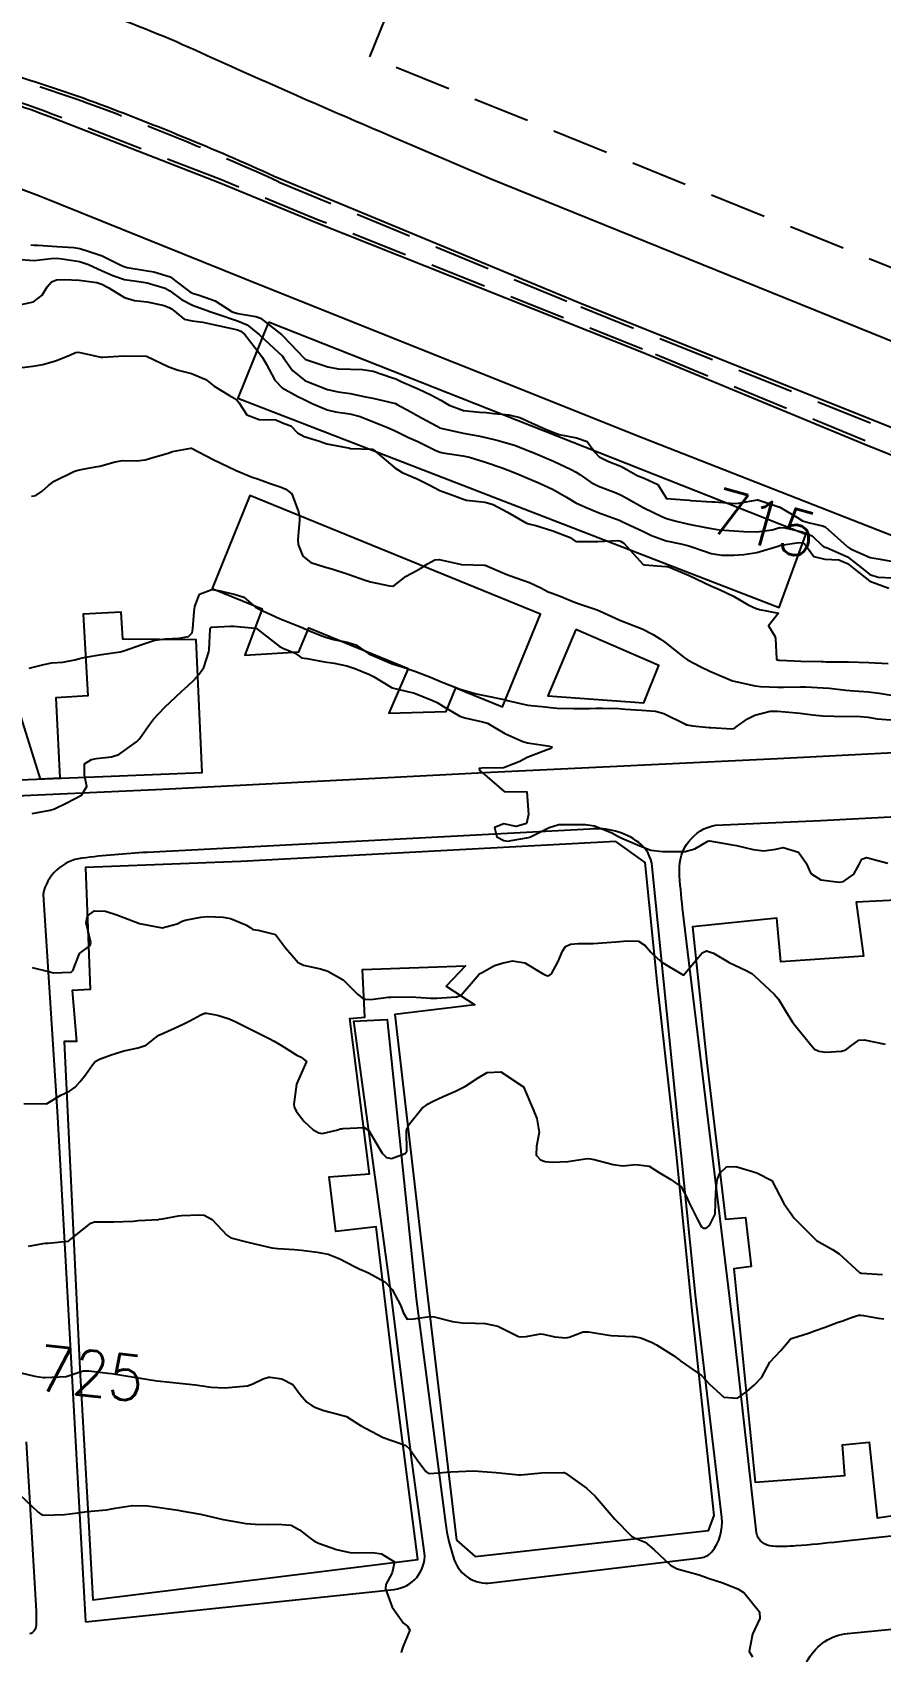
# Model space of a CAD drawing. Header units: metres. Extents: x 298520 to 308411, y 7433745 to 7450750.
# Drawn here: x 306328.1 to 306402.9, y 7435530.4 to 7435673.1 of the extents above; entities that cross this region are included whole.
import ezdxf
from ezdxf.enums import TextEntityAlignment as Align

# ---------------------------------------------------------------- set-up
doc = ezdxf.new("R2010")
doc.units = ezdxf.units.M
doc.header["$LTSCALE"] = 10
doc.linetypes.add('DASHED', pattern=[0.75, 0.5, -0.25])
for name, color, linetype in [('Canteiro', 45, 'DASHED'), ('Cotas', 45, 'Continuous'), ('Curvas de Nivel 1m', 11, 'Continuous'), ('Curvas de Nivel 5m', 15, 'Continuous'), ('Edificações', 30, 'Continuous'), ('Vias Primárias', 230, 'Continuous')]:
    doc.layers.add(name, color=color, linetype=linetype)
doc.styles.add('Style-STANDARD', font='STANDARD.shx')

msp = doc.modelspace()

# ---------------------------------------------------------------- linework, layer by layer
at = {"layer": 'Canteiro'}
msp.add_lwpolyline([(306369.06, 7435698.53), (306425.19, 7435676.14), (306413.5, 7435648.5), (306357.87, 7435671)], close=True, dxfattribs=at)
at = {"layer": 'Canteiro', "elevation": 711.52}
for points in [[(306325.17, 7435669.46, -0.017717), (306333.53, 7435666.7, -0.018337), (306349.83, 7435659.99), (306376.48, 7435648.95), (306412.77, 7435634.45), (306447.29, 7435620.83), (306485.4, 7435605.06), (306528.47, 7435587.67), (306575.98, 7435568.44), (306600.84, 7435558.54), (306613.39, 7435553.26), (306628.58, 7435546.58), (306648.01, 7435536.94), (306666.64, 7435526.44), (306684.99, 7435514.93), (306705.29, 7435502.49), (306726.77, 7435489.58), (306740.34, 7435480.31), (306747.23, 7435474.88), (306759.13, 7435465.07), (306768.72, 7435456.45), (306777.7, 7435447.9)], [(306491.72, 7435600.67), (306457.86, 7435614.4), (306436.27, 7435623.15), (306401.55, 7435637.15), (306381.93, 7435645.23), (306353.27, 7435656.64), (306344.71, 7435660.17), (306329.7, 7435666.01, 0.033975), (306322.98, 7435668.12, 0.014537)]]:
    msp.add_lwpolyline(points, format="xyb", dxfattribs=at)
at = {"layer": 'Curvas de Nivel 1m', "flags": 128}
for points, elevation in [([(306326.67, 7435653.15), (306328.29, 7435653.05), (306329.79, 7435653.22), (306330.29, 7435653.24), (306330.77, 7435653.2), (306332.29, 7435652.96), (306333.09, 7435652.68), (306334.27, 7435652.13), (306335.22, 7435651.71), (306336.26, 7435651.38), (306337.72, 7435651.17), (306338.26, 7435651.07), (306339.84, 7435650.6), (306340.25, 7435650.37), (306341.27, 7435649.61), (306342.24, 7435649.11), (306343.76, 7435648.55), (306344.23, 7435648.4), (306344.47, 7435648.31), (306346.22, 7435647.72), (306347.08, 7435647.38), (306348.15, 7435646.5), (306348.21, 7435646.43), (306349, 7435645.69), (306350.18, 7435644.6), (306350.28, 7435644.48), (306351.07, 7435643.36), (306352.16, 7435642.47), (306352.21, 7435642.45), (306354.15, 7435641.68), (306355.1, 7435641.47), (306356.15, 7435641.32), (306357.5, 7435641.04), (306358.14, 7435640.9), (306360.02, 7435640.47), (306360.13, 7435640.44), (306360.3, 7435640.36), (306361.5, 7435639.71), (306362.12, 7435639.36), (306364.07, 7435638.31), (306364.11, 7435638.29), (306364.14, 7435638.28), (306366.11, 7435637.83), (306367.43, 7435637.59), (306368.1, 7435637.45), (306369.18, 7435637.17), (306370.1, 7435636.93), (306370.63, 7435636.76), (306372.04, 7435636.21), (306372.09, 7435636.19), (306372.13, 7435636.17), (306374.08, 7435635.37), (306375.63, 7435634.62), (306376.07, 7435634.38), (306376.38, 7435634.17), (306377.39, 7435633.48), (306378.05, 7435633.15), (306379.6, 7435632.57), (306380.05, 7435632.37), (306380.49, 7435632.12), (306382.03, 7435631.25), (306383.63, 7435630.47), (306384.02, 7435630.32), (306384.89, 7435630.06), (306386.01, 7435629.81), (306387.5, 7435629.52), (306388.01, 7435629.42), (306388.7, 7435629.32), (306390.01, 7435629.22), (306390.85, 7435629.15), (306392, 7435629.12), (306393.36, 7435629.31), (306394.01, 7435629.5), (306394.46, 7435629.49), (306396, 7435629.12), (306396.86, 7435628.78), (306397.79, 7435627.9), (306397.89, 7435627.8), (306397.99, 7435627.78), (306398.14, 7435627.75), (306399.98, 7435626.92), (306401.33, 7435625.87), (306401.97, 7435625.37), (306402.68, 7435625.13), (306403.96, 7435625.07)], 716), ([(306326.48, 7435649.01), (306328.24, 7435649.41), (306328.98, 7435649.99), (306329.43, 7435650.73), (306329.81, 7435651.17), (306330.26, 7435651.35), (306330.92, 7435651.37), (306332.26, 7435651.3), (306333.82, 7435651.11), (306334.26, 7435650.96), (306334.8, 7435650.66), (306336.24, 7435649.78), (306337.12, 7435649.52), (306338.24, 7435649.4), (306339.76, 7435649.08), (306340.24, 7435648.87), (306340.41, 7435648.78), (306340.67, 7435648.59), (306341.52, 7435647.88), (306342.22, 7435647.72), (306343.17, 7435647.61), (306344.22, 7435647.38), (306345.7, 7435647.06), (306346.22, 7435646.93), (306346.5, 7435646.81), (306346.86, 7435646.52), (306348.19, 7435644.81), (306348.42, 7435644.5), (306348.75, 7435643.93), (306349.51, 7435642.49), (306350.15, 7435641.82), (306351.54, 7435641.06), (306352.14, 7435640.77), (306352.79, 7435640.44), (306354.13, 7435639.87), (306354.84, 7435639.71), (306356.12, 7435639.54), (306357.02, 7435639.3), (306358.12, 7435638.87), (306359.38, 7435638.37), (306360.11, 7435638.03), (306361.24, 7435637.48), (306362.1, 7435637.1), (306363.71, 7435636.31), (306364.09, 7435636.14), (306364.32, 7435636.08), (306366.09, 7435635.83), (306366.66, 7435635.71), (306368.08, 7435635.28), (306369.55, 7435634.76), (306370.07, 7435634.57), (306370.91, 7435634.23), (306371.72, 7435633.88), (306372.06, 7435633.73), (306372.85, 7435633.41), (306374.05, 7435632.85), (306375.21, 7435632.18), (306376.04, 7435631.7), (306376.88, 7435631.3), (306378.02, 7435630.84), (306379.95, 7435630.12), (306380.01, 7435630.1), (306380.05, 7435630.08), (306382, 7435629.15), (306382.72, 7435628.81), (306384, 7435628.34), (306385.29, 7435628.06), (306385.99, 7435627.9), (306387.38, 7435627.42), (306387.98, 7435627.22), (306388.92, 7435627.07), (306389.98, 7435627.07), (306390.84, 7435627.14), (306391.99, 7435627.32), (306393.95, 7435627.9), (306393.99, 7435627.92), (306394.02, 7435627.92), (306394.11, 7435627.95), (306395.73, 7435628.2), (306396, 7435628.17), (306396.17, 7435628.1), (306396.32, 7435627.93), (306397.02, 7435626.95), (306397.98, 7435626.73), (306399.21, 7435626.66), (306399.98, 7435626.35), (306400.58, 7435625.87), (306401.96, 7435624.77), (306403.62, 7435624.17)], 717), ([(306327.01, 7435643.59), (306328.17, 7435643.72), (306329.04, 7435643.87), (306330.18, 7435644.19), (306331.43, 7435644.7), (306331.94, 7435644.94), (306332.19, 7435644.96), (306333.51, 7435644.68), (306334.18, 7435644.53), (306334.33, 7435644.52), (306336.18, 7435644.65), (306338.18, 7435644.62), (306340.17, 7435643.66), (306340.97, 7435643.39), (306342.17, 7435643.09), (306343.43, 7435642.56), (306344.15, 7435641.98), (306345.52, 7435641.16), (306346.14, 7435640.8), (306346.33, 7435640.53), (306347.03, 7435639.43), (306348.12, 7435639.03), (306349.6, 7435639), (306350.12, 7435638.77), (306350.32, 7435638.68), (306350.92, 7435638.47), (306351.51, 7435637.87), (306352.1, 7435637.54), (306353.43, 7435637.11), (306354.1, 7435636.89), (306355.96, 7435636.54), (306356.09, 7435636.5), (306356.17, 7435636.49), (306358.09, 7435636.41), (306358.18, 7435636.38), (306360.07, 7435634.76), (306360.72, 7435634.35), (306361.69, 7435633.96), (306362.06, 7435633.8), (306363.1, 7435633.27), (306364.05, 7435632.78), (306365.33, 7435632.3), (306366.04, 7435632.03), (306366.41, 7435631.91), (306368.04, 7435631.76), (306368.74, 7435631.55), (306370.02, 7435630.87), (306371.12, 7435630.22), (306371.7, 7435629.91), (306372.01, 7435629.82), (306372.52, 7435629.69), (306374, 7435629.22), (306375.54, 7435628.63), (306375.99, 7435628.31), (306376.1, 7435628.28), (306377.99, 7435628.29), (306379.75, 7435628.37), (306379.99, 7435628.31), (306380.28, 7435628.12), (306381.97, 7435626.26), (306382.09, 7435626.21), (306383.97, 7435626.09), (306384.14, 7435626.07), (306385.96, 7435625.31), (306387.32, 7435624.67), (306387.95, 7435624.36), (306388.75, 7435624.01), (306389.94, 7435623.47), (306391.22, 7435622.7), (306391.93, 7435622.37), (306392.23, 7435622.28), (306393.92, 7435621.95), (306393.02, 7435620.85), (306393.57, 7435619.95), (306393.65, 7435619.72), (306393.73, 7435617.95), (306393.77, 7435617.85), (306393.87, 7435617.82), (306394.01, 7435617.81), (306395.87, 7435617.74), (306397.68, 7435617.71), (306397.87, 7435617.69), (306398.09, 7435617.68), (306399.87, 7435617.68), (306400.07, 7435617.68), (306401.87, 7435617.62), (306403.56, 7435617.53)], 718), ([(306328.04, 7435632.28), (306328.44, 7435632.34), (306329, 7435632.73), (306329.56, 7435633.22), (306330.05, 7435633.59), (306331.8, 7435634.44), (306332.06, 7435634.54), (306332.17, 7435634.58), (306332.73, 7435634.68), (306333.86, 7435634.88), (306334.07, 7435634.92), (306335.44, 7435635.29), (306336.07, 7435635.41), (306337.31, 7435635.4), (306338.08, 7435635.48), (306338.96, 7435635.73), (306340.09, 7435636.07), (306340.49, 7435636.2), (306342.09, 7435636.52), (306342.16, 7435636.5), (306344.08, 7435635.51), (306346.03, 7435634.57), (306346.06, 7435634.55), (306346.11, 7435634.53), (306347.5, 7435633.95), (306348.06, 7435633.76), (306349.18, 7435633.36), (306350.05, 7435633.06), (306350.48, 7435632.9), (306351, 7435632.47), (306351.59, 7435630.89), (306351.67, 7435630.46), (306351.68, 7435630.12), (306351.53, 7435628.46), (306351.56, 7435628.03), (306351.98, 7435626.99), (306352.68, 7435626.44), (306353.97, 7435626.03), (306354.53, 7435625.86), (306355.96, 7435625.4), (306357.47, 7435624.86), (306357.95, 7435624.72), (306359.61, 7435624.36), (306359.94, 7435624.34), (306360, 7435624.36), (306361.08, 7435625.22), (306361.96, 7435625.69), (306362.37, 7435625.92), (306362.97, 7435626.32), (306363.62, 7435626.67), (306363.98, 7435626.69), (306365.84, 7435626.29), (306365.97, 7435626.26), (306366, 7435626.26), (306367.97, 7435626.2), (306368.05, 7435626.18), (306369.96, 7435625.36), (306371.28, 7435624.89), (306371.95, 7435624.67), (306372.96, 7435624.2), (306373.59, 7435623.85), (306373.94, 7435623.72), (306374.66, 7435623.46), (306375.93, 7435622.94), (306376.5, 7435622.74), (306377.92, 7435622.26), (306378.19, 7435622.14), (306379.91, 7435621.34), (306381.12, 7435620.89), (306381.9, 7435620.59), (306382.85, 7435620.09), (306383.49, 7435619.67), (306383.89, 7435619.4), (306385.6, 7435618.05), (306385.87, 7435617.85), (306387.06, 7435617.23), (306387.86, 7435616.86), (306389.85, 7435616), (306391.85, 7435615.55), (306392.32, 7435615.5), (306393.85, 7435615.43), (306394.36, 7435615.43), (306395.85, 7435615.48), (306396.29, 7435615.48), (306397.85, 7435615.39), (306398.4, 7435615.34), (306399.84, 7435615.18), (306400.59, 7435615.12), (306401.84, 7435615.03), (306402.79, 7435614.9), (306403.84, 7435614.75)], 719), ([(306328.11, 7435604.32), (306329.7, 7435604.59), (306330.08, 7435604.71), (306331.16, 7435605.25), (306331.72, 7435605.53), (306332.47, 7435605.93), (306332.92, 7435606.68), (306332.74, 7435607.68), (306332.74, 7435608.68), (306333.35, 7435609.08), (306333.76, 7435609.17), (306335.12, 7435609.29), (306335.76, 7435609.52), (306337.3, 7435610.63), (306337.54, 7435610.86), (306337.78, 7435611.17), (306338.38, 7435612.03), (306338.82, 7435612.61), (306339.28, 7435613.13), (306339.81, 7435613.68), (306340.77, 7435614.59), (306341.31, 7435615.1), (306341.84, 7435615.56), (306342.35, 7435616.06), (306342.81, 7435616.56), (306343.24, 7435617.17), (306343.69, 7435618.55), (306343.71, 7435618.72), (306343.8, 7435620.55), (306343.82, 7435620.63), (306343.9, 7435620.73), (306345.6, 7435620.83), (306345.9, 7435620.81), (306347.76, 7435620.64), (306347.89, 7435620.6), (306348.05, 7435620.5), (306349.88, 7435619.07), (306350.26, 7435618.86), (306351.24, 7435618.46), (306351.61, 7435618.19), (306351.87, 7435618.02), (306352.33, 7435617.98), (306353.87, 7435617.68), (306354.74, 7435617.55), (306355.86, 7435617.31), (306356.55, 7435617.09), (306357.85, 7435616.57), (306358.2, 7435616.38), (306359.84, 7435615.38), (306361.09, 7435615.09), (306361.83, 7435614.91), (306363.34, 7435614.31), (306363.82, 7435614.08), (306364.37, 7435613.75), (306365.81, 7435612.89), (306366.25, 7435612.73), (306367.8, 7435612.4), (306368.24, 7435612.26), (306369.79, 7435611.36), (306371.37, 7435610.64), (306371.78, 7435610.53), (306373.74, 7435610.23), (306373.77, 7435610.22), (306373.91, 7435610.19), (306373.89, 7435610.07), (306373.77, 7435610), (306373.5, 7435609.92), (306371.76, 7435609.24), (306371.09, 7435608.9), (306369.75, 7435608.35), (306369.66, 7435608.33), (306367.75, 7435608.31), (306367.52, 7435608.26), (306367.57, 7435608.08), (306367.75, 7435607.94), (306369.73, 7435606.24), (306371.73, 7435606.22), (306371.87, 7435604.22), (306371.69, 7435603.42), (306370.77, 7435603.15), (306369.69, 7435603.41), (306368.87, 7435603.07), (306369.08, 7435602.25), (306369.68, 7435601.93), (306370.03, 7435601.88), (306371.68, 7435602.16), (306371.73, 7435602.17), (306371.97, 7435602.22), (306373.69, 7435603.08), (306374.55, 7435603.33), (306375.69, 7435603.35), (306376.88, 7435603.34), (306377.69, 7435603.22), (306379.2, 7435602.61), (306379.69, 7435602.33), (306380.1, 7435602.12), (306381.67, 7435601.45), (306382.66, 7435601.09), (306383.67, 7435600.96), (306384.76, 7435600.96), (306385.67, 7435600.95), (306386.53, 7435601.18), (306387.68, 7435601.86), (306387.81, 7435601.89), (306389.68, 7435601.59), (306390.19, 7435601.48), (306391.67, 7435601.14), (306392.62, 7435601.01), (306393.67, 7435601.16), (306394.32, 7435601.3), (306395.67, 7435600.9), (306396.34, 7435599.92), (306396.76, 7435599.03), (306397.64, 7435598.46), (306399.26, 7435598.26), (306399.64, 7435598.32), (306400.56, 7435598.96), (306401.04, 7435599.87), (306401.25, 7435600.27), (306401.66, 7435600.44), (306403.55, 7435599.94)], 721), ([(306328.12, 7435590.73), (306329.54, 7435590.37), (306329.98, 7435590.27), (306331.54, 7435590.32), (306331.74, 7435590.49), (306331.8, 7435590.69), (306332.28, 7435591.96), (306333.23, 7435592.67), (306333.29, 7435592.95), (306332.88, 7435594.68), (306332.99, 7435595.28), (306333.6, 7435595.72), (306334.57, 7435595.69), (306335.59, 7435595.39), (306337.58, 7435594.62), (306339.58, 7435594.23), (306340.9, 7435594.58), (306341.34, 7435594.82), (306341.59, 7435594.92), (306342.97, 7435595.18), (306343.59, 7435595.22), (306344.95, 7435595.17), (306345.59, 7435595.05), (306346.96, 7435594.51), (306347.34, 7435594.26), (306347.58, 7435594.09), (306348.04, 7435594.03), (306349.57, 7435593.63), (306350.45, 7435592.47), (306351.55, 7435591.19), (306352.03, 7435590.94), (306353.54, 7435590.63), (306354.19, 7435590.42), (306355.53, 7435589.65), (306356.79, 7435588.39), (306357.19, 7435588.07), (306357.51, 7435587.95), (306357.98, 7435587.91), (306359.51, 7435588.11), (306359.73, 7435588.13), (306361.51, 7435588.14), (306363.22, 7435588.03), (306363.51, 7435588.03), (306363.78, 7435588.04), (306365.51, 7435588.15), (306365.91, 7435588.28), (306367.53, 7435590.15), (306367.6, 7435590.2), (306367.72, 7435590.26), (306368.87, 7435590.92), (306369.55, 7435591.12), (306370.47, 7435591.31), (306371.55, 7435591.16), (306373.11, 7435590.2), (306373.39, 7435590.05), (306373.53, 7435590.01), (306373.68, 7435590.04), (306373.9, 7435590.19), (306374.48, 7435591.25), (306374.86, 7435592.18), (306375.14, 7435592.6), (306375.57, 7435592.78), (306376.25, 7435592.84), (306377.57, 7435592.86), (306378.77, 7435592.93), (306379.57, 7435593.01), (306380.58, 7435593.1), (306381.57, 7435593.05), (306382.16, 7435592.68), (306382.65, 7435592.08), (306383.55, 7435591.24), (306385.53, 7435590.05), (306386.45, 7435591.14), (306387.19, 7435592.03), (306387.56, 7435592.21), (306388.19, 7435592.01), (306389.55, 7435591.19), (306391.05, 7435590.47), (306391.54, 7435590.22), (306391.82, 7435589.98), (306392.7, 7435589.14), (306393.52, 7435588.4), (306393.92, 7435587.95), (306394.53, 7435586.91), (306395.13, 7435585.93), (306395.49, 7435585.48), (306396.75, 7435583.91), (306397.08, 7435583.53), (306397.46, 7435583.35), (306398.07, 7435583.28), (306399.46, 7435583.37), (306399.84, 7435583.49), (306400.34, 7435583.87), (306400.99, 7435584.34), (306401.47, 7435584.36), (306403.32, 7435583.97)], 722), ([(306327.39, 7435578.74), (306329.39, 7435578.72), (306330.63, 7435579.47), (306331.41, 7435579.85), (306331.91, 7435580.19), (306332.34, 7435580.68), (306332.82, 7435581.29), (306333.44, 7435582.16), (306333.66, 7435582.45), (306334.04, 7435582.66), (306335.07, 7435583.03), (306335.45, 7435583.15), (306336.2, 7435583.39), (306337.45, 7435583.66), (306338.17, 7435583.9), (306339.05, 7435584.6), (306339.29, 7435584.78), (306339.47, 7435584.86), (306340.66, 7435585.4), (306341.48, 7435585.78), (306342.01, 7435586.04), (306342.98, 7435586.56), (306343.33, 7435586.71), (306343.49, 7435586.72), (306344.45, 7435586.54), (306345.49, 7435586.21), (306346.06, 7435585.95), (306347.47, 7435585.24), (306349, 7435584.48), (306349.46, 7435584.24), (306350.08, 7435583.85), (306351.45, 7435583), (306351.82, 7435582.83), (306352.31, 7435582.45), (306351.42, 7435580.46), (306351.18, 7435578.68), (306351.21, 7435578.46), (306351.39, 7435578.07), (306352.08, 7435577.15), (306352.87, 7435576.44), (306353.37, 7435576.16), (306353.68, 7435576.12), (306354.95, 7435576.41), (306355.28, 7435576.51), (306355.37, 7435576.53), (306355.52, 7435576.55), (306357.38, 7435576.64), (306357.8, 7435576.38), (306358.4, 7435575.32), (306358.98, 7435574.36), (306359.34, 7435573.99), (306359.8, 7435573.9), (306361, 7435574.34), (306361.13, 7435574.56), (306361.11, 7435576.34), (306361.17, 7435576.55), (306361.38, 7435576.96), (306362.45, 7435578.32), (306363.01, 7435578.71), (306363.4, 7435578.92), (306364.34, 7435579.37), (306365.42, 7435579.85), (306365.72, 7435579.98), (306366.31, 7435580.28), (306367.43, 7435581), (306368.21, 7435581.47), (306369.44, 7435581.55), (306371.42, 7435580.22), (306372.29, 7435578.21), (306372.61, 7435577.43), (306372.81, 7435576.2), (306372.56, 7435575), (306372.54, 7435574.2), (306372.92, 7435573.78), (306373.34, 7435573.64), (306373.94, 7435573.58), (306375.34, 7435573.65), (306377.08, 7435573.89), (306377.34, 7435573.88), (306377.66, 7435573.82), (306379.34, 7435573.38), (306380.18, 7435573.27), (306381.34, 7435573.37), (306382.49, 7435573.24), (306383.33, 7435572.7), (306384.4, 7435572.06), (306385.32, 7435571.41), (306385.79, 7435570.52), (306385.99, 7435570.04), (306386.77, 7435568.54), (306387.04, 7435568.02), (306387.13, 7435567.88), (306387.27, 7435567.75), (306387.53, 7435567.76), (306387.82, 7435568.01), (306388.31, 7435568.99), (306388.35, 7435570.01), (306388.37, 7435570.95), (306388.51, 7435572.01), (306388.72, 7435572.61), (306389.33, 7435573.18), (306390.13, 7435573.2), (306391.33, 7435572.85), (306391.99, 7435572.63), (306393.32, 7435571.95), (306394.37, 7435569.94), (306395.28, 7435568.65), (306395.63, 7435568.28), (306396.01, 7435567.92), (306396.64, 7435567.28), (306397.26, 7435566.68), (306398.66, 7435565.89), (306399.25, 7435565.49), (306401.06, 7435563.86), (306401.22, 7435563.8), (306403.08, 7435563.69)], 723), ([(306327.79, 7435566.19), (306329.25, 7435566.43), (306329.51, 7435566.45), (306331.25, 7435566.61), (306331.32, 7435566.63), (306331.39, 7435566.7), (306333.27, 7435568.2), (306333.62, 7435568.32), (306335.27, 7435568.31), (306337.03, 7435568.38), (306337.27, 7435568.41), (306337.46, 7435568.43), (306339.27, 7435568.54), (306339.32, 7435568.55), (306339.59, 7435568.6), (306341.01, 7435568.85), (306341.28, 7435568.87), (306342.9, 7435568.94), (306343.28, 7435568.91), (306343.97, 7435568.54), (306345.26, 7435567.16), (306345.64, 7435566.91), (306347.25, 7435566.5), (306349.25, 7435566.02), (306349.76, 7435565.96), (306351.24, 7435565.88), (306351.87, 7435565.82), (306353.24, 7435565.66), (306354.2, 7435565.46), (306355.23, 7435565.05), (306356.53, 7435564.39), (306356.99, 7435564.15), (306357.22, 7435564.05), (306357.75, 7435563.84), (306359.21, 7435563.02), (306359.85, 7435562.35), (306360.62, 7435560.91), (306360.82, 7435560.34), (306361.17, 7435559.73), (306361.74, 7435559.76), (306363.18, 7435559.99), (306363.54, 7435559.94), (306365.17, 7435559.53), (306366.03, 7435559.42), (306367.17, 7435559.39), (306368.06, 7435559.36), (306369.17, 7435559.12), (306370.98, 7435558.22), (306371.15, 7435558.18), (306371.65, 7435558.21), (306372.91, 7435558.44), (306373.16, 7435558.41), (306374.2, 7435558.18), (306375.15, 7435558.1), (306375.44, 7435558.17), (306376.69, 7435558.62), (306377.16, 7435558.64), (306378.94, 7435558.34), (306379.16, 7435558.31), (306381.03, 7435558.22), (306381.15, 7435558.21), (306381.76, 7435558.09), (306382.76, 7435557.69), (306383.15, 7435557.47), (306384.64, 7435556.55), (306385.13, 7435556.2), (306385.21, 7435556.12), (306385.31, 7435556.05), (306387.11, 7435554.77), (306387.82, 7435554.01), (306389.09, 7435552.86), (306390.3, 7435552.78), (306391.1, 7435553.38), (306391.78, 7435553.97), (306392.44, 7435554.63), (306393.13, 7435555.95), (306394.1, 7435556.98), (306394.9, 7435557.93), (306395.06, 7435558.03), (306395.15, 7435558.06), (306396.56, 7435558.52), (306397.17, 7435558.73), (306398.02, 7435559.05), (306399.18, 7435559.47), (306399.48, 7435559.58), (306400.26, 7435559.87), (306400.96, 7435560.09), (306401.19, 7435560.1), (306401.39, 7435560.07), (306402.7, 7435559.84), (306403.18, 7435559.76)], 724), ([(306326.98, 7435544.32), (306328.65, 7435542.72), (306328.96, 7435542.51), (306329.2, 7435542.48), (306330.96, 7435542.53), (306332.13, 7435542.68), (306332.96, 7435542.8), (306334.67, 7435542.95), (306334.97, 7435543), (306335.42, 7435543.09), (306336.97, 7435543.32), (306338.29, 7435543.29), (306338.97, 7435543.19), (306340.58, 7435542.97), (306340.97, 7435542.91), (306341.25, 7435542.86), (306342.96, 7435542.55), (306344.96, 7435542.1), (306346.29, 7435541.84), (306346.96, 7435541.74), (306347.76, 7435541.68), (306348.95, 7435541.66), (306349.75, 7435541.68), (306350.95, 7435541.58), (306351.69, 7435541.19), (306352.61, 7435540.44), (306352.94, 7435540.21), (306353.35, 7435540.01), (306354.93, 7435539.44), (306356.13, 7435539.19), (306356.92, 7435539.15), (306358.1, 7435539.19), (306358.92, 7435539.06), (306360.05, 7435538.35), (306359.86, 7435537.39), (306359.29, 7435536.36), (306359.26, 7435535.99), (306359.84, 7435534.35), (306360.85, 7435532.95), (306361.19, 7435532.68), (306361.4, 7435532.33), (306360.83, 7435530.91), (306360.68, 7435530.49), (306360.64, 7435530.34)], 726)]:
    msp.add_lwpolyline(points, dxfattribs=dict(at, elevation=elevation))
at = {"layer": 'Curvas de Nivel 5m', "flags": 128}
for points, elevation in [([(306328, 7435654.44), (306328.3, 7435654.41), (306328.63, 7435654.41), (306330.3, 7435654.29), (306331.79, 7435654.19), (306332.3, 7435654.09), (306333.15, 7435653.83), (306334.29, 7435653.45), (306335.87, 7435652.65), (306336.28, 7435652.48), (306336.5, 7435652.43), (306338.28, 7435652.14), (306338.85, 7435652.04), (306340.27, 7435651.6), (306341.64, 7435650.58), (306341.98, 7435650.3), (306342.25, 7435650.16), (306342.82, 7435650), (306344.24, 7435649.5), (306345.75, 7435648.53), (306346.23, 7435648.37), (306347.84, 7435648.12), (306348.23, 7435647.97), (306350.13, 7435646.48), (306350.21, 7435646.4), (306352.08, 7435644.45), (306352.13, 7435644.4), (306352.18, 7435644.36), (306352.34, 7435644.29), (306354.18, 7435643.68), (306355.08, 7435643.51), (306356.17, 7435643.47), (306357.23, 7435643.45), (306358.17, 7435643.29), (306359.8, 7435642.73), (306360.17, 7435642.61), (306360.34, 7435642.53), (306360.7, 7435642.35), (306362.15, 7435641.72), (306363.26, 7435641.21), (306364.14, 7435640.74), (306364.86, 7435640.3), (306366.13, 7435639.82), (306367.54, 7435639.68), (306368.13, 7435639.64), (306368.82, 7435639.55), (306370.13, 7435639.45), (306371.09, 7435639.2), (306372.12, 7435638.74), (306373.3, 7435638.2), (306374.11, 7435637.88), (306374.57, 7435637.72), (306376.11, 7435637.43), (306377.05, 7435637.1), (306377.7, 7435636.15), (306378.09, 7435635.75), (306378.85, 7435635.37), (306380.07, 7435634.88), (306381.44, 7435634.11), (306382.06, 7435633.85), (306383.27, 7435633.29), (306384.04, 7435632.07), (306386.04, 7435631.91), (306386.19, 7435631.9), (306388.04, 7435631.79), (306388.28, 7435631.78), (306390.04, 7435631.64), (306390.39, 7435631.65), (306392.04, 7435631.94), (306392.08, 7435631.94), (306394.03, 7435631.31), (306395.52, 7435630.43), (306396.02, 7435630.1), (306396.64, 7435629.92), (306397.78, 7435629.67), (306398.01, 7435629.56), (306399.92, 7435627.88), (306399.99, 7435627.82), (306400.25, 7435627.62), (306401.98, 7435626.88), (306402.86, 7435626.72), (306403.98, 7435626.53)], 715), ([(306327.86, 7435617.11), (306329.13, 7435617.45), (306329.86, 7435617.58), (306330.81, 7435617.65), (306331.86, 7435617.86), (306332.52, 7435618.03), (306333.87, 7435618.26), (306334.23, 7435618.31), (306335.87, 7435618.57), (306336.19, 7435618.65), (306337.88, 7435619.23), (306338.93, 7435619.57), (306339.88, 7435619.71), (306341.06, 7435619.76), (306341.89, 7435619.91), (306342.21, 7435620.24), (306342.28, 7435620.57), (306342.4, 7435622.08), (306342.46, 7435622.56), (306342.86, 7435623.63), (306343.94, 7435624.04), (306344.53, 7435623.95), (306345.93, 7435623.65), (306346.78, 7435623.37), (306347.8, 7435622.5), (306347.92, 7435622.43), (306348.06, 7435622.36), (306349.91, 7435621.48), (306351.52, 7435620.84), (306351.9, 7435620.7), (306352.47, 7435620.44), (306353.89, 7435619.89), (306354.67, 7435619.64), (306355.88, 7435619.4), (306356.64, 7435619.16), (306357.79, 7435618.38), (306357.85, 7435618.35), (306357.87, 7435618.34), (306357.94, 7435618.31), (306359.86, 7435617.51), (306360.73, 7435617.22), (306361.86, 7435616.85), (306363.23, 7435616.32), (306363.85, 7435616.06), (306364.27, 7435615.88), (306365.84, 7435615.28), (306367.24, 7435614.86), (306367.83, 7435614.73), (306369.71, 7435614.36), (306369.82, 7435614.33), (306370.14, 7435614.24), (306371.82, 7435613.86), (306373.33, 7435613.71), (306373.82, 7435613.66), (306374.4, 7435613.6), (306375.82, 7435613.55), (306377.23, 7435613.56), (306377.82, 7435613.59), (306378.35, 7435613.6), (306379.82, 7435613.56), (306380.42, 7435613.51), (306381.82, 7435613.42), (306383.07, 7435613.33), (306383.81, 7435613.12), (306385.65, 7435612.2), (306385.8, 7435612.13), (306385.86, 7435612.11), (306386.31, 7435612.04), (306387.8, 7435611.89), (306387.94, 7435611.88), (306389.8, 7435611.76), (306389.99, 7435611.8), (306390.25, 7435612), (306391.16, 7435612.64), (306391.81, 7435612.97), (306393.18, 7435613.32), (306393.82, 7435613.34), (306394.49, 7435613.27), (306395.82, 7435613.15), (306396.9, 7435613), (306397.81, 7435612.93), (306398.82, 7435612.88), (306399.81, 7435612.87), (306400.78, 7435612.9), (306401.81, 7435612.79), (306402.6, 7435612.64), (306403.81, 7435612.55)], 720), ([(306327.11, 7435555), (306328.34, 7435554.73), (306329.1, 7435554.59), (306329.23, 7435554.59), (306331.1, 7435554.7), (306332.6, 7435555.19), (306333.11, 7435555.2), (306334.78, 7435554.98), (306335.11, 7435554.94), (306337.1, 7435554.62), (306339.1, 7435554.32), (306339.42, 7435554.28), (306341.1, 7435554.1), (306342.5, 7435553.96), (306343.1, 7435553.88), (306343.88, 7435553.75), (306345.09, 7435553.7), (306346.38, 7435553.8), (306347.1, 7435553.87), (306347.57, 7435554.03), (306348.47, 7435554.49), (306348.96, 7435554.63), (306349.1, 7435554.62), (306350.12, 7435554.47), (306351.1, 7435553.99), (306351.75, 7435553.11), (306352.33, 7435552.44), (306352.78, 7435552.13), (306353.08, 7435551.97), (306353.82, 7435551.68), (306355.07, 7435551.38), (306355.83, 7435551.16), (306357.06, 7435550.38), (306359.05, 7435549.31), (306360.58, 7435548.8), (306361.04, 7435548.62), (306361.37, 7435548.33), (306362.04, 7435547.34), (306362.82, 7435546.31), (306363.01, 7435546.16), (306363.18, 7435546.14), (306365.01, 7435546.29), (306367.01, 7435546.39), (306369.01, 7435546.24), (306371.01, 7435546.03), (306371.2, 7435546.03), (306373.01, 7435546.19), (306374.95, 7435546.23), (306375.01, 7435546.22), (306375.06, 7435546.21), (306375.14, 7435546.17), (306376.99, 7435544.85), (306377.73, 7435544.13), (306378.97, 7435542.71), (306379.49, 7435542.11), (306380.95, 7435540.63), (306381.28, 7435540.43), (306382.14, 7435540.08), (306382.93, 7435539.44), (306384.38, 7435538.06), (306384.91, 7435537.78), (306385.3, 7435537.66), (306386.9, 7435537.2), (306387.78, 7435536.9), (306388.9, 7435536.54), (306390.33, 7435535.99), (306390.89, 7435535.61), (306392.24, 7435533.96), (306392.27, 7435533.37), (306391.61, 7435531.97), (306391.31, 7435530.46), (306391.6, 7435529.97)], 725)]:
    msp.add_lwpolyline(points, dxfattribs=dict(at, elevation=elevation))
at = {"layer": 'Edificações'}
for points in [[(306348.95, 7435647.61), (306346.25, 7435640.9), (306393.95, 7435622.45), (306396.31, 7435628.91)], [(306376.04, 7435620.51), (306373.57, 7435614.67), (306382.04, 7435614.07), (306383.35, 7435617.34)], [(306365.51, 7435540.27), (306367.16, 7435538.82), (306387.73, 7435541.11), (306388.24, 7435542.45), (306386.32, 7435560.22), (306384.87, 7435574.56), (306383.23, 7435589.21), (306382.16, 7435599.99), (306379.56, 7435601.84), (306346.51, 7435600.07), (306332.81, 7435599.56), (306333.24, 7435588.79), (306331.63, 7435588.71), (306332.02, 7435584.21), (306330.92, 7435584.21), (306332.32, 7435555.34), (306333.11, 7435541.44), (306333.47, 7435535.02), (306362.1, 7435538.56), (306360.09, 7435554.26), (306358.45, 7435567.88), (306354.89, 7435567.48), (306354.29, 7435572.28), (306357.85, 7435572.56), (306356.11, 7435586.25), (306357.45, 7435586.36), (306357.24, 7435590.55), (306366.32, 7435590.89), (306364.6, 7435589.08), (306367.15, 7435587.46), (306360.08, 7435586.58), (306362.91, 7435562.27)]]:
    msp.add_lwpolyline(points, close=True, dxfattribs=at)
for points in [[(306361.26, 7435617.1), (306359.56, 7435613.16), (306364.6, 7435613.31), (306365.45, 7435615.39), (306369.57, 7435613.71), (306372.91, 7435621.89), (306347.31, 7435632.33), (306343.97, 7435624.15), (306348.4, 7435622.35), (306346.85, 7435618.26), (306351.63, 7435618.56), (306352.5, 7435620.68), (306361.26, 7435617.1)], [(306407.83, 7435596.85), (306400.75, 7435596.48), (306401.39, 7435591.73), (306394.12, 7435591.24), (306393.77, 7435595.08), (306386.31, 7435594.32), (306387.59, 7435582.35), (306389.22, 7435568.56), (306391, 7435568.7), (306391.49, 7435564.38), (306389.98, 7435564.19), (306391.86, 7435545.37), (306399.75, 7435545.97), (306399.56, 7435548.67), (306401.89, 7435548.89), (306402.6, 7435542.22), (306407.65, 7435542.97)]]:
    msp.add_lwpolyline(points, dxfattribs=at)
at = {"layer": 'Edificações', "elevation": 734.2}
msp.add_lwpolyline([(306324.08, 7435607.15), (306343.09, 7435607.91), (306342.58, 7435619.61), (306336.1, 7435619.66), (306335.97, 7435622.06), (306332.62, 7435621.89), (306333.01, 7435614.68), (306330.19, 7435614.51), (306330.54, 7435607.41), (306328.85, 7435607.34), (306323.97, 7435622.88)], dxfattribs=at)
at = {"layer": 'Vias Primárias'}
for points in [[(306791.62, 7435443.77), (306772.55, 7435462.59), (306756.84, 7435476.45), (306743.94, 7435486.62), (306733.95, 7435493.56), (306725.18, 7435498.89), (306696.68, 7435516.29), (306665.71, 7435535.3), (306651.83, 7435543.21), (306631.17, 7435553.55), (306609.77, 7435562.85), (306566.49, 7435580.26), (306542.36, 7435589.96), (306513.03, 7435601.76), (306476.69, 7435616.29), (306431.13, 7435634.85), (306405.82, 7435645.15), (306368.5, 7435660.25), (306359.82, 7435663.95, -0.006029), (306343.03, 7435671.33, 0.041398), (306324.89, 7435677.82, 0.053224)], [(306317.25, 7435662.13, -0.047163), (306328.76, 7435658.73), (306348.66, 7435650.71), (306382.02, 7435637.38), (306430.33, 7435618.48), (306471.48, 7435601.86), (306515.36, 7435584.54)], [(306326.06, 7435605.85), (306339.63, 7435606.46), (306368.55, 7435607.94), (306393.81, 7435609.17), (306414.34, 7435610.2, -0.058702), (306420.46, 7435609.83, -0.004063), (306425.26, 7435608.93, -0.031623), (306429.19, 7435607.9, -0.139964), (306436.95, 7435602.61, -0.061567), (306440.19, 7435597.56), (306444.01, 7435589.62), (306452.15, 7435569), (306453.91, 7435560.86), (306455.39, 7435548.04, 0.143398), (306456.62, 7435546.24, 0.045836), (306461.32, 7435543.06), (306480.58, 7435532.44)], [(306327.91, 7435532.03, 0.311447), (306328.49, 7435532.77, 0.028934), (306328.49, 7435534), (306327.62, 7435548.93)]]:
    msp.add_lwpolyline(points, format="xyb", dxfattribs=at)
for points, elevation in [([(306325.25, 7435669.75, -0.017717), (306333.64, 7435666.99, -0.018331), (306349.95, 7435660.26), (306376.59, 7435649.22), (306412.88, 7435634.73), (306447.4, 7435621.11), (306485.51, 7435605.34), (306528.58, 7435587.95), (306576.09, 7435568.72), (306600.96, 7435558.81), (306613.51, 7435553.54), (306628.7, 7435546.85), (306648.15, 7435537.21), (306666.79, 7435526.7), (306685.15, 7435515.18), (306705.45, 7435502.74), (306726.93, 7435489.83), (306740.52, 7435480.55), (306747.42, 7435475.11), (306759.33, 7435465.3), (306768.92, 7435456.67), (306777.92, 7435448.11)], 711.52), ([(306491.6, 7435600.4), (306457.74, 7435614.12), (306436.15, 7435622.88), (306401.44, 7435636.87), (306381.82, 7435644.96), (306353.16, 7435656.37), (306344.6, 7435659.89), (306329.59, 7435665.73, 0.033975), (306322.91, 7435667.83, 0.014537)], 711.52), ([(306377.71, 7435488.47), (306386.82, 7435508.65), (306394.72, 7435526.25, -0.026912), (306396.55, 7435529.81, -0.237131), (306399.98, 7435532.04), (306434.29, 7435535.38), (306441.09, 7435536.15, -0.007034), (306444.56, 7435536.49, -0.551932), (306446.79, 7435533.54), (306436.93, 7435515.79), (306421.1, 7435483.57), (306413.23, 7435466.96)], 729.16)]:
    msp.add_lwpolyline(points, format="xyb", dxfattribs=dict(at, elevation=elevation))
for points in [[(306397.63, 7435603.69), (306413.28, 7435604.52, -0.098864), (306424.37, 7435602.9, -0.069884), (306430.71, 7435599.59, -0.071792), (306435.98, 7435594.54, -0.111376), (306437.21, 7435591.95), (306445.28, 7435571.13), (306446.79, 7435567.26), (306448.12, 7435561.05), (306449.52, 7435549.78, -0.033473), (306449.63, 7435547.88, -0.372609), (306447.47, 7435545.44), (306429.77, 7435543.46), (306399.28, 7435540.12, -0.008026), (306395.44, 7435539.76, -0.029748), (306393.39, 7435539.73, -0.335422), (306391.96, 7435540.91), (306390.09, 7435557.68), (306385.45, 7435595.97, -0.017366), (306385.17, 7435599.23, -0.372556), (306388.34, 7435603.29)], [(306332.8, 7435533.06), (306360.02, 7435535.93, 0.402532), (306362.71, 7435539.13), (306361.57, 7435547.3), (306359.75, 7435561.96), (306356.46, 7435586), (306359.42, 7435586.16), (306361.96, 7435561.55), (306364.55, 7435541.79, 0.05171), (306365.32, 7435538.52, 0.351311), (306368.57, 7435536.5), (306387.04, 7435538.7, 0.194748), (306388.02, 7435539.24, 0.201634), (306388.9, 7435542.25), (306386.63, 7435561.58), (306382.78, 7435599.63, 0.208275), (306381.6, 7435601.74, 0.193775), (306377.27, 7435602.92), (306338.24, 7435600.88, 0.018187), (306332.5, 7435600.37, 0.323678), (306329.07, 7435597.17), (306330.36, 7435577.57)]]:
    msp.add_lwpolyline(points, format="xyb", close=True, dxfattribs=at)

# ---------------------------------------------------------------- texts
at = {"layer": 'Cotas', "style": 'Style-STANDARD'}
for s, rotation, p in [('715', 344.2088, (306392.63, 7435629.88, 715)), ('725', 353.6005, (306333.3, 7435554.97, 725))]:
    msp.add_text(s, height=4, rotation=rotation, dxfattribs=at).set_placement(p, align=Align.MIDDLE_CENTER)

doc.saveas('drawing.dxf')
